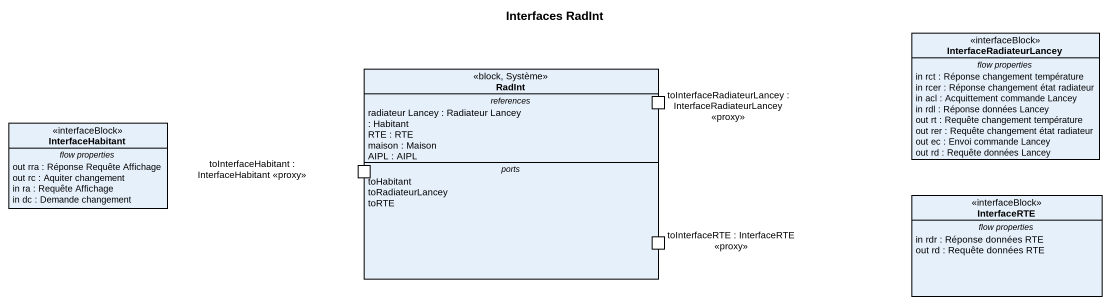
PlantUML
@startuml
title Interfaces RadInt
hide circle
hide empty members
class InterfaceRadiateurLancey <<interfaceBlock>> {
  -- flow properties --
  in rct : Réponse changement température
  in rcer : Réponse changement état radiateur
  in acl : Acquittement commande Lancey
  in rdl : Réponse données Lancey
  out rt : Requête changement température
  out rer : Requête changement état radiateur
  out ec : Envoi commande Lancey
  out rd : Requête données Lancey
}
class RadInt <<block, Système>> {
  -- references --
  radiateur Lancey : Radiateur Lancey
  : Habitant
  RTE : RTE
  maison : Maison
  AIPL : AIPL
  -- ports --
  toHabitant
  toRadiateurLancey
  toRTE
  -- ports --
  toInterfaceHabitant : InterfaceHabitant <<proxy>>
  toInterfaceRadiateurLancey : InterfaceRadiateurLancey <<proxy>>
  toInterfaceRTE : InterfaceRTE <<proxy>>
}
class InterfaceHabitant <<interfaceBlock>> {
  -- flow properties --
  out rra : Réponse Requête Affichage
  out rc : Aquiter changement
  in ra : Requête Affichage
  in dc : Demande changement
}
class InterfaceRTE <<interfaceBlock>> {
  -- flow properties --
  in rdr : Réponse données RTE
  out rd : Requête données RTE
}
@enduml
